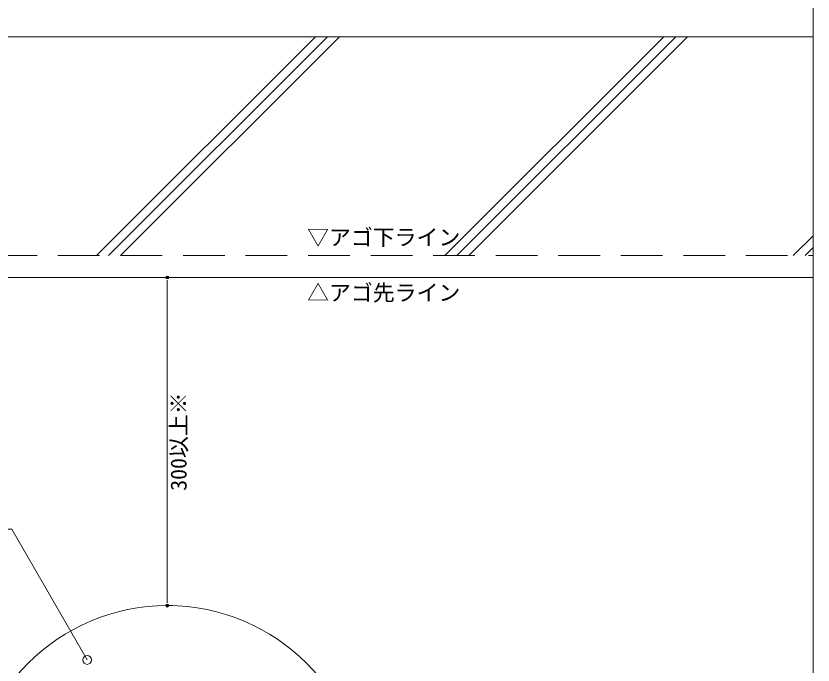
# Model space of a CAD drawing. Units: millimetres, scale not verified. Extents: x -1380 to 1380, y -955 to 955.
# Drawn here: x 652 to 1380, y -399 to 194 of the extents above; entities that cross this region are included whole.
import ezdxf
from ezdxf.enums import TextEntityAlignment as Align

# ---------------------------------------------------------------- set-up
doc = ezdxf.new("R2010")
doc.units = ezdxf.units.MM
doc.header["$LTSCALE"] = 3
doc.linetypes.add('USER2', pattern=[19.05, 12.7, -6.35])
for name, color, linetype, lineweight in [('0-0_0', 7, 'Continuous', 9), ('0-1_WAKU', 7, 'Continuous', 18), ('0-3_KUTAI', 3, 'Continuous', 18), ('0-5_MOJI', 7, 'Continuous', 18), ('0-6_HATCH', 9, 'Continuous', 18), ('0-7_sunpo', 7, 'Continuous', 18), ('0-9_KANAMONO', 4, 'Continuous', 18), ('0-B_KUTAI2', 3, 'USER2', 18)]:
    doc.layers.add(name, color=color, linetype=linetype, lineweight=lineweight)
doc.styles.add('ＭＳ ゴシック', font='')
doc.styles.get('ＭＳ ゴシック').set_extended_font_data('MS Gothic')

# ---------------------------------------------------------------- blocks, each defined once
blk = doc.blocks.new('_Dot')
at = {"layer": '0-0_0'}
for p, q in [((-0.5, 0), (-1, 0)), ((0.25, 0), (-0.25, 0))]:
    blk.add_line(p, q, dxfattribs=at)
blk.add_circle((0, 0), 0.25, dxfattribs=at)

msp = doc.modelspace()

# ---------------------------------------------------------------- linework, layer by layer
at = {"layer": '0-1_WAKU'}
msp.add_lwpolyline([(-1380.088, -954.993), (1379.912, -954.993), (1379.912, 955.007), (-1380.088, 955.007)], close=True, dxfattribs=at)
at = {"layer": '0-3_KUTAI'}
for p, q in [((89.912, 175.007), (1379.912, 175.007)), ((309.912, -44.993), (1379.912, -44.993))]:
    msp.add_line(p, q, dxfattribs=at)
at = {"layer": '0-5_MOJI'}
msp.add_lwpolyline([(617.703, -275.171), (647.703, -275.171), (716.69, -394.66)], dxfattribs=at)
msp.add_circle((716.69, -394.66), 4, dxfattribs=at)
at = {"layer": '0-6_HATCH'}
for p, q in [((725.326, -24.993), (925.326, 175.007)), ((736.201, -24.993), (936.201, 175.007)), ((747.076, -24.993), (947.076, 175.007)), ((1043.524, -24.993), (1243.524, 175.007)), ((1054.399, -24.993), (1254.399, 175.007)), ((1065.274, -24.993), (1265.274, 175.007)), ((1361.722, -24.993), (1379.912, -6.803)), ((1372.597, -24.993), (1379.912, -17.678))]:
    msp.add_line(p, q, dxfattribs=at)
at = {"layer": '0-7_sunpo'}
for p, q in [((794.912, -44.993), (789.912, -44.993)), ((789.912, -339.993), (789.912, -49.993)), ((794.912, -344.993), (789.912, -344.993))]:
    msp.add_line(p, q, dxfattribs=at)
at = {"layer": '0-9_KANAMONO'}
msp.add_circle((789.912, -524.993), 180, dxfattribs=at)
at = {"layer": '0-B_KUTAI2'}
msp.add_line((289.912, -24.993), (1379.912, -24.993), dxfattribs=at)

# ---------------------------------------------------------------- block references
at = {"layer": '0-7_sunpo', "xscale": 5, "yscale": 5}
for p, rotation in [((789.912, -44.993), 90), ((789.912, -344.993), 270)]:
    msp.add_blockref('_Dot', p, dxfattribs=dict(at, rotation=rotation))

# ---------------------------------------------------------------- texts
at = {"layer": '0-5_MOJI', "style": 'ＭＳ ゴシック'}
for s, p in [('▽アゴ下ライン', (917.651, -19.993)), ('△アゴ先ライン', (917.651, -70.642))]:
    msp.add_text(s, height=14.66, dxfattribs=at).set_placement(p, align=Align.BOTTOM_LEFT)
at = {"layer": '0-7_sunpo', "style": 'ＭＳ ゴシック'}
msp.add_text('300以上※', height=14.66, rotation=90, dxfattribs=at).set_placement((811.927, -239.993), align=Align.BOTTOM_LEFT)

doc.saveas('drawing.dxf')
